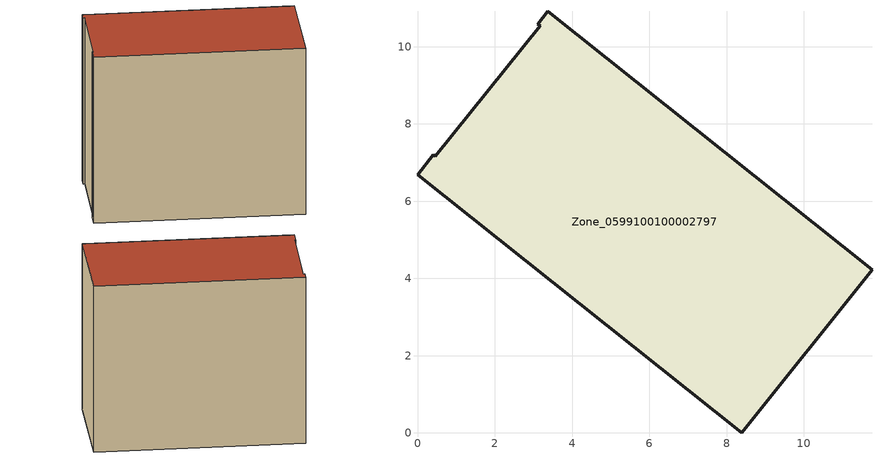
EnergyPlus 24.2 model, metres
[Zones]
Zone_0599100100002797
 floor ground (C_G): 0,6.69 0.41,7.21 0.46,7.17 3.18,10.54 3.11,10.58 3.38,10.92 11.77,4.22 8.4,0 z0.38
 wall outside (C_F): 3.38,10.92 3.11,10.58 3.18,10.54 0.46,7.17 0.41,7.21 0,6.69 8.4,0 11.77,4.22 3.38,10.92 z0.38:9.47
 roof outside (C_R): 0.41,7.21 0,6.69 8.4,0 11.77,4.22 3.38,10.92 3.11,10.58 3.18,10.54 0.46,7.17 z9.47
[BUILDING]
Pand.0599100100002797: North Axis=0; Terrain=City; Loads Convergence Tolerance Value=0.04; Temperature Convergence Tolerance Value=0.4; Solar Distribution=FullExterior; Maximum Number of Warmup Days=25; Minimum Number of Warmup Days=1
[Site:Location]
Rotterdam.The.Hague.AP_ZH_NLD Design_Conditions: Latitude=51.96; Longitude=4.45; Time Zone=1; Elevation=-4.5
[SITE:GROUNDTEMPERATURE:BUILDINGSURFACE]
18, 18, 18, 18, 18, 18, 18, 18, 18, 18, 18, 18
[MATERIAL] Thermal Absorptance=0.9; Solar Absorptance=0.7; Visible Absorptance=0.7
Name | Roughness | Thickness | Conductivity | Density | Specific Heat
G.TI.2006-2014 | MediumSmooth | 0.15 | 0.06 | 540 | 1210
F.TI.2006-2014 | Rough | 0.3 | 0.12 | 1920 | 840
R.TI.2006-2014 | MediumRough | 0.2 | 0.08 | 1500 | 1000
[CONSTRUCTION]
C_G: G.TI.2006-2014
C_F: F.TI.2006-2014
C_R: R.TI.2006-2014
[ZONE]
Zone_0599100100002797: Type=1; Multiplier=1; Ceiling Height=Autocalculate; Volume=Autocalculate; Floor Area=autocalculate; Part of Total Floor Area=Yes
[ZONEINFILTRATION:DESIGNFLOWRATE]
Infil_Zone_0599100100002797: Zone or ZoneList or Space or SpaceList=Zone_0599100100002797; Schedule=AlwaysOn; Design Flow Rate Calculation Method=Flow/Area; Flow Rate per Floor Area=0.0015; Constant Term Coefficient=1; Temperature Term Coefficient=0; Velocity Term Coefficient=0; Velocity Squared Term Coefficient=0
[HVACTEMPLATE:ZONE:IDEALLOADSAIRSYSTEM]
Zone_0599100100002797: Maximum Heating Supply Air Temperature=50; Minimum Cooling Supply Air Temperature=13; Maximum Heating Supply Air Humidity Ratio=0.0156; Minimum Cooling Supply Air Humidity Ratio=0.0077; Heating Limit=NoLimit; Cooling Limit=NoLimit; Dehumidification Control Type=ConstantSensibleHeatRatio; Cooling Sensible Heat Ratio=0.7; Dehumidification Setpoint=60; Humidification Control Type=None; Humidification Setpoint=30; Outdoor Air Method=None; Outdoor Air Flow Rate per Person=0.00944; Outdoor Air Flow Rate per Zone Floor Area=0; Outdoor Air Flow Rate per Zone=0; Demand Controlled Ventilation Type=None; Outdoor Air Economizer Type=NoEconomizer; Heat Recovery Type=None; Sensible Heat Recovery Effectiveness=0.7; Latent Heat Recovery Effectiveness=0.65
[ZONECONTROL:THERMOSTAT]
ThermostatControl_Zone_0599100100002797: Zone or ZoneList=Zone_0599100100002797; Control Type Schedule=DualSetpointControlType; Control 1=Thermostat_Zone_0599100100002797; Temperature Difference Between Cutout And Setpoint=0
[THERMOSTATSETPOINT:DUALSETPOINT]
Thermostat_Zone_0599100100002797: Heating Setpoint Temperature Schedule=HeatingSetpoint_Zone_0599100100002797; Cooling Setpoint Temperature Schedule=CoolingSetpoint_Zone_0599100100002797
[SCHEDULE:COMPACT]
HeatingSetpoint_Zone_0599100100002797: Through: 12/31, For: AllDays, Until: 24:00, 21
CoolingSetpoint_Zone_0599100100002797: Through: 12/31, For: AllDays, Until: 24:00, 24
DualSetpointControlType: Through: 12/31, For: AllDays, Until: 24:00, 4
AlwaysOn: Through: 12/31, For: AllDays, Until: 24:00, 1
